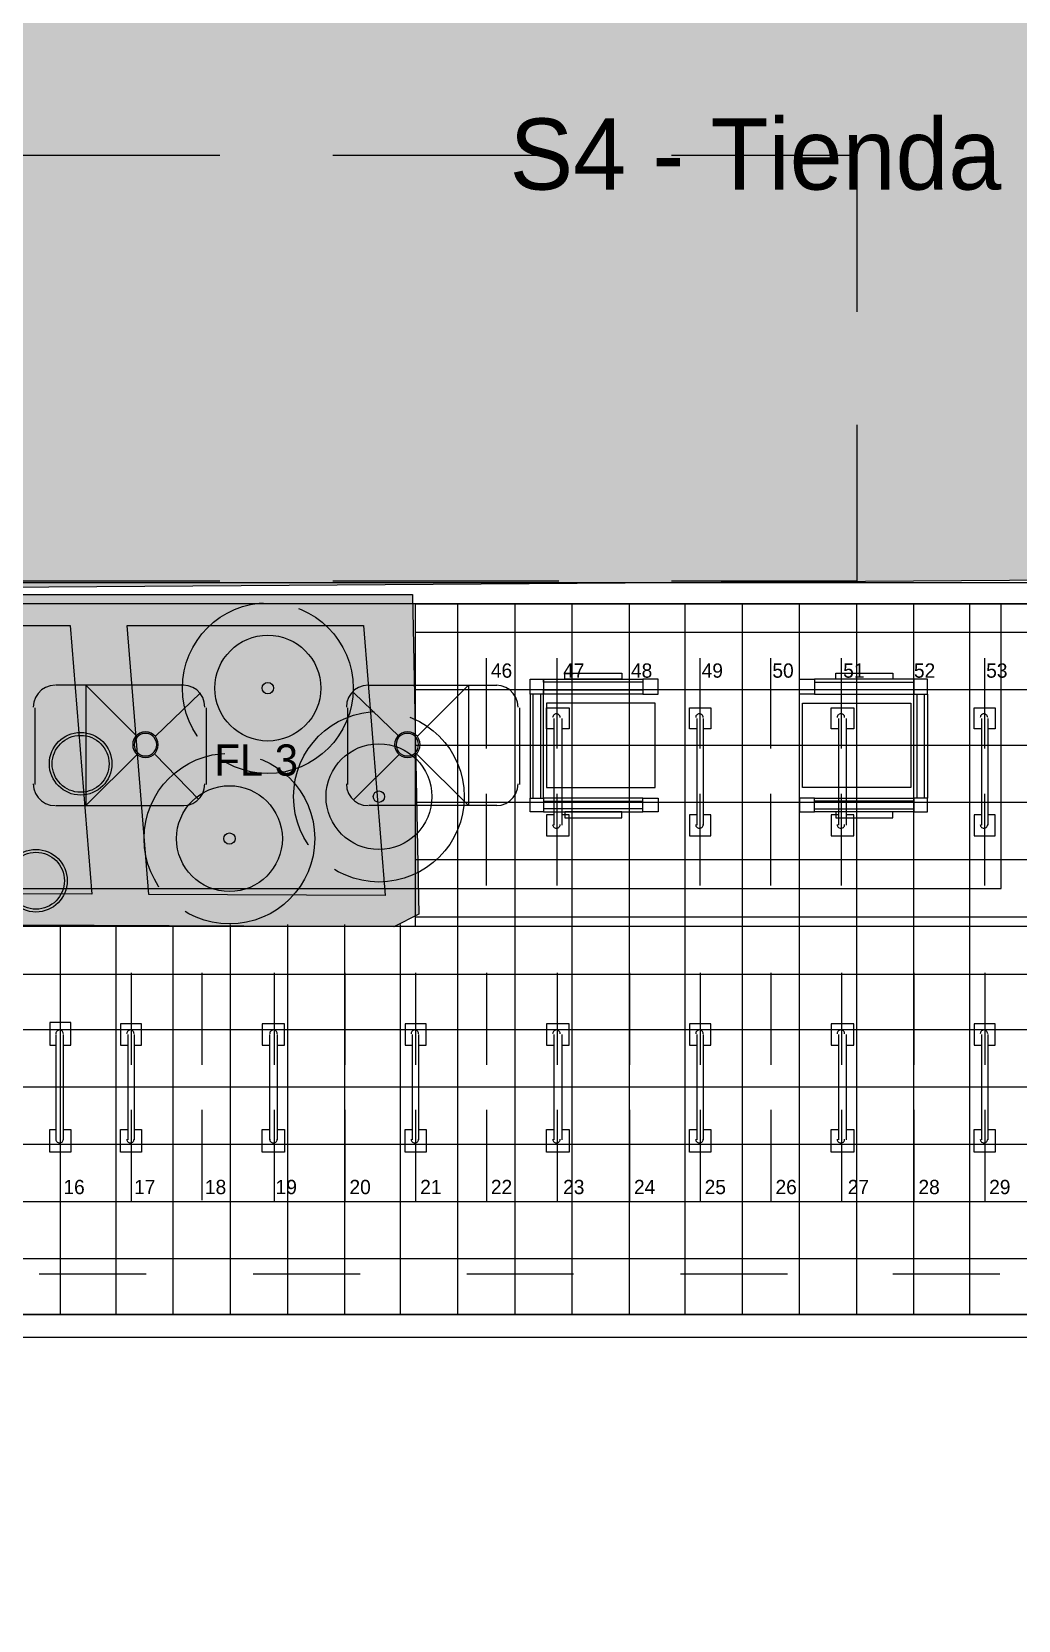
# Model space of a CAD drawing. Header units: metres. Extents: x 1 to 213, y 1 to 147.
# Drawn here: x 72.64 to 79.58, y 102.94 to 114.11 of the extents above; entities that cross this region are included whole.
import ezdxf
from ezdxf.enums import TextEntityAlignment as Align

# ---------------------------------------------------------------- set-up
doc = ezdxf.new("R2010")
doc.units = ezdxf.units.M
doc.linetypes.add('DASHED', pattern=[1.524, 1.27, -0.254])
for name, color, linetype in [('00-BASE-ARQUITECTURA', 8, 'Continuous'), ('00-BASE-MAICILLO-EXISTENTE', 33, 'Continuous'), ('00-BASE-TEXTO', 8, 'Continuous'), ('PJ-ARBUSTOS', 82, 'Continuous'), ('PJ-COPA-ADULTA', 8, 'DASHED'), ('PJ-ETIQUETAS', 7, 'Continuous'), ('PJ-GRAVILLA', 42, 'Continuous'), ('PJ-HERBACEAS', 212, 'Continuous'), ('PJ-LIMITE-JARDIN', 7, 'Continuous'), ('PJ-MASAS', 92, 'Continuous'), ('PJ-MASAS-RELLENO', 92, 'Continuous'), ('PJ-RIEGO-SECTORES', 5, 'Continuous')]:
    doc.layers.add(name, color=color, linetype=linetype)

# ---------------------------------------------------------------- blocks, each defined once
blk = doc.blocks.new('PJ_AM')
blk.add_circle((0, 0), 0.22)
at = {"flags": 1}
for tag, p, height in [('CODIGO', (0.15, 0.15), 0.2), ('ESPECIE', (0.15, -0.1), 0.15), ('ZONA', (0.15, -0.3), 0.15)]:
    blk.add_attdef(tag, p, '', height=height, dxfattribs=at)
blk = doc.blocks.new('PJ_FL')
for radius in [0.372, 0.04]:
    blk.add_circle((0, 0), radius)
at = {"flags": 1}
for tag, p, height in [('CODIGO', (0.15, 0.15), 0.2), ('ESPECIE', (0.15, -0.1), 0.15), ('ZONA', (0.15, -0.3), 0.15)]:
    blk.add_attdef(tag, p, '', height=height, dxfattribs=at)

msp = doc.modelspace()

# ---------------------------------------------------------------- hatches: boundary and pattern name
at = {"layer": '00-BASE-MAICILLO-EXISTENTE'}
h = msp.add_hatch(dxfattribs=at)
h.set_pattern_fill('AR-SAND', scale=0.02)
h.paths.add_polyline_path([(52.211, 142.478), (53.049, 142.346), (60.193, 142.434), (60.59, 142.302), (66.719, 142.39), (76.156, 142.258), (76.2, 140.273), (75.935, 139.876), (74.216, 138.862), (73.466, 139.7), (73.157, 139.788), (72.628, 139.7), (71.217, 138.862), (70.776, 139.524), (70.247, 139.832), (69.718, 139.7), (68.351, 138.862), (67.91, 139.524), (67.381, 139.832), (66.763, 139.656), (65.484, 138.862), (65.264, 138.95), (64.691, 139.788), (64.161, 139.788), (63.765, 139.568), (62.618, 138.862), (62.265, 138.421), (62.309, 134.893), (62.706, 134.32), (80.301, 134.32), (82.109, 134.188), (82.506, 134.32), (82.77, 134.673), (82.462, 135.511), (82.594, 135.687), (85.152, 135.643), (86.034, 133.438), (86.519, 132.733), (87.577, 130.175), (98.469, 106.627), (96.705, 105.789), (96.308, 105.745), (95.956, 105.436), (93.31, 104.202), (92.913, 104.554), (92.781, 105.04), (91.943, 106.274), (90.708, 107.641), (89.032, 108.92), (87.489, 109.67), (87.709, 109.714), (87.974, 110.067), (87.974, 110.419), (87.621, 110.816), (87.092, 110.816), (86.827, 110.596), (86.739, 110.155), (86.96, 109.758), (86.651, 109.934), (84.578, 110.287), (71.746, 110.199), (69.894, 110.375), (67.292, 110.155), (64.823, 109.405), (63.279, 108.523), (60.81, 106.054), (59.708, 103.981), (59.223, 102.526), (59.002, 101.027), (59.002, 98.69), (58.87, 98.513), (52.123, 98.425), (51.991, 98.778), (51.991, 112.624), (52.123, 122.37), (52.079, 142.213), (52.211, 142.478)])
at = {"layer": 'PJ-GRAVILLA'}
h = msp.add_hatch(dxfattribs=at)
h.set_pattern_fill('GRAVEL', scale=0.03)
h.paths.add_polyline_path([(68.439, 110.155), (75.318, 110.155), (75.362, 107.906), (75.186, 107.818), (65.176, 107.862), (64.735, 107.685), (64.426, 107.774), (63.544, 107.156), (63.059, 106.583), (62.75, 106.848), (62.353, 106.848), (61.736, 106.23), (60.722, 104.951), (60.766, 104.599), (61.075, 104.246), (60.413, 103.364), (59.972, 102.526), (60.06, 102.085), (59.972, 90.576), (60.413, 89.165), (59.575, 89.076), (59.355, 89.253), (59.267, 89.87), (59.134, 90.046), (59.134, 101.027), (59.443, 102.791), (60.016, 104.422), (61.251, 106.407), (63.103, 108.215), (64.999, 109.317), (65.925, 109.582), (66.146, 109.758), (68.439, 110.155)])
at = {"layer": 'PJ-MASAS-RELLENO'}
for points in [[(72.911, 109.935), (73.062, 108.047), (69.449, 108.063), (69.299, 109.935), (72.911, 109.935)], [(74.973, 109.935), (75.125, 108.038), (73.463, 108.045), (73.312, 109.935), (74.973, 109.935)]]:
    msp.add_hatch(color=7, dxfattribs=at).paths.add_polyline_path(points)

# ---------------------------------------------------------------- linework, layer by layer
at = {"layer": '00-BASE-ARQUITECTURA'}
for points in [[(72.376, 113.242), (73.963, 113.242)], [(74.757, 113.242), (76.345, 113.242)], [(77.138, 113.242), (78.44, 113.242), (78.44, 112.141)], [(78.44, 111.347), (78.44, 110.247), (77.138, 110.247)], [(83.954, 110.236), (69.042, 110.236)], [(73.963, 110.247), (72.376, 110.247)], [(76.345, 110.247), (74.757, 110.247)], [(65.338, 105.886), (65.338, 107.823), (75.339, 107.823), (75.339, 110.088), (83.954, 110.088)], [(83.954, 110.088), (82.959, 110.088), (69.042, 110.088)], [(75.636, 105.092), (75.636, 110.088)], [(76.038, 105.092), (76.038, 110.088)], [(76.44, 105.092), (76.44, 110.088)], [(76.842, 105.092), (76.842, 110.088)], [(77.234, 105.092), (77.234, 110.088)], [(77.636, 105.092), (77.636, 110.088)], [(78.038, 105.092), (78.038, 110.088)], [(78.44, 105.092), (78.44, 110.088)], [(78.842, 105.092), (78.842, 110.088)], [(79.234, 105.092), (79.234, 110.088)], [(85.933, 109.887), (75.339, 109.887)], [(75.837, 109.072), (75.837, 109.707)], [(76.334, 109.072), (76.334, 109.707)], [(76.842, 109.072), (76.842, 109.707)], [(77.339, 109.072), (77.339, 109.707)], [(77.837, 109.072), (77.837, 109.707)], [(78.334, 109.072), (78.334, 109.707)], [(78.842, 109.072), (78.842, 109.707)], [(79.34, 109.072), (79.34, 109.707)], [(72.804, 109.516), (72.769, 109.512), (72.737, 109.501), (72.708, 109.483), (72.685, 109.459), (72.667, 109.43), (72.655, 109.398), (72.651, 109.363)], [(73.709, 109.516), (72.81, 109.516)], [(73.381, 109.156), (73.021, 109.516)], [(73.021, 109.516), (73.021, 108.67), (73.709, 108.67)], [(73.709, 109.516), (73.021, 109.516)], [(73.508, 109.156), (73.826, 109.463)], [(73.858, 109.363), (73.853, 109.398), (73.842, 109.43), (73.824, 109.459), (73.8, 109.483), (73.772, 109.501), (73.739, 109.512), (73.704, 109.516)], [(73.858, 109.363), (73.853, 109.398), (73.842, 109.43), (73.824, 109.459), (73.8, 109.483), (73.772, 109.501), (73.739, 109.512), (73.704, 109.516)], [(75.006, 109.516), (74.971, 109.512), (74.938, 109.501), (74.91, 109.483), (74.886, 109.459), (74.868, 109.43), (74.856, 109.398), (74.852, 109.363)], [(75.006, 109.516), (74.971, 109.512), (74.938, 109.501), (74.91, 109.483), (74.886, 109.459), (74.868, 109.43), (74.856, 109.398), (74.852, 109.363)], [(75.223, 109.156), (74.905, 109.463)], [(75.011, 109.516), (75.911, 109.516)], [(75.71, 109.516), (75.71, 108.67), (75.011, 108.67)], [(75.011, 109.516), (75.71, 109.516)], [(87.351, 109.485), (75.339, 109.485)], [(75.35, 109.156), (75.71, 109.516)], [(76.059, 109.363), (76.055, 109.398), (76.043, 109.43), (76.025, 109.459), (76.001, 109.483), (75.973, 109.501), (75.941, 109.512), (75.905, 109.516)], [(72.662, 109.358), (72.662, 108.818)], [(73.868, 108.818), (73.868, 109.358)], [(73.868, 108.818), (73.868, 109.358)], [(74.863, 108.818), (74.863, 109.358)], [(74.863, 108.818), (74.863, 109.358)], [(76.069, 109.358), (76.069, 108.818)], [(76.313, 109.209), (76.26, 109.209), (76.26, 109.358), (76.419, 109.358), (76.419, 109.209), (76.366, 109.209)], [(76.355, 109.289), (76.354, 109.295), (76.353, 109.3), (76.349, 109.305), (76.345, 109.309), (76.34, 109.313), (76.335, 109.314), (76.329, 109.315), (76.323, 109.314), (76.317, 109.313), (76.312, 109.309), (76.308, 109.305), (76.305, 109.3), (76.303, 109.295), (76.302, 109.289)], [(77.318, 109.209), (77.265, 109.209), (77.265, 109.358), (77.414, 109.358), (77.414, 109.209), (77.361, 109.209)], [(77.361, 109.289), (77.36, 109.295), (77.358, 109.3), (77.355, 109.305), (77.351, 109.309), (77.346, 109.313), (77.34, 109.314), (77.334, 109.315), (77.328, 109.314), (77.323, 109.313), (77.318, 109.309), (77.313, 109.305), (77.31, 109.3), (77.308, 109.295), (77.308, 109.289)], [(78.313, 109.209), (78.26, 109.209), (78.26, 109.358), (78.419, 109.358), (78.419, 109.209), (78.366, 109.209)], [(78.355, 109.289), (78.355, 109.295), (78.353, 109.3), (78.35, 109.305), (78.346, 109.309), (78.341, 109.313), (78.335, 109.314), (78.329, 109.315), (78.323, 109.314), (78.317, 109.313), (78.312, 109.309), (78.308, 109.305), (78.305, 109.3), (78.303, 109.295), (78.303, 109.289)], [(79.319, 109.209), (79.266, 109.209), (79.266, 109.358), (79.414, 109.358), (79.414, 109.209), (79.361, 109.209)], [(79.361, 109.289), (79.36, 109.295), (79.358, 109.3), (79.355, 109.305), (79.351, 109.309), (79.346, 109.313), (79.34, 109.314), (79.334, 109.315), (79.328, 109.314), (79.323, 109.313), (79.318, 109.309), (79.314, 109.305), (79.311, 109.3), (79.309, 109.295), (79.308, 109.289)], [(76.313, 108.532), (76.313, 109.283)], [(76.366, 109.283), (76.366, 108.532)], [(77.318, 108.532), (77.318, 109.283)], [(77.361, 109.283), (77.361, 108.532)], [(78.313, 108.532), (78.313, 109.283)], [(78.366, 109.283), (78.366, 108.532)], [(79.319, 108.532), (79.319, 109.283)], [(79.361, 109.283), (79.361, 108.532)], [(73.35, 109.098), (73.352, 109.078), (73.359, 109.059), (73.369, 109.042), (73.383, 109.028), (73.4, 109.017), (73.419, 109.011), (73.439, 109.008), (73.46, 109.011), (73.479, 109.017), (73.496, 109.028), (73.51, 109.042), (73.52, 109.059), (73.527, 109.078), (73.529, 109.098), (73.527, 109.119), (73.52, 109.138), (73.51, 109.155), (73.496, 109.168), (73.479, 109.179), (73.46, 109.186), (73.439, 109.188), (73.419, 109.186), (73.4, 109.179), (73.383, 109.168), (73.369, 109.155), (73.359, 109.138), (73.352, 109.119), (73.35, 109.098)], [(73.36, 109.098), (73.362, 109.08), (73.368, 109.063), (73.378, 109.049), (73.39, 109.036), (73.405, 109.027), (73.421, 109.021), (73.439, 109.019), (73.458, 109.021), (73.474, 109.027), (73.489, 109.036), (73.501, 109.049), (73.511, 109.063), (73.517, 109.08), (73.519, 109.098), (73.517, 109.116), (73.511, 109.133), (73.501, 109.148), (73.489, 109.16), (73.474, 109.17), (73.458, 109.176), (73.439, 109.178), (73.421, 109.176), (73.405, 109.17), (73.39, 109.16), (73.378, 109.148), (73.368, 109.133), (73.362, 109.116), (73.36, 109.098)], [(73.36, 109.098), (73.362, 109.08), (73.368, 109.063), (73.378, 109.049), (73.39, 109.036), (73.405, 109.027), (73.421, 109.021), (73.439, 109.019), (73.458, 109.021), (73.474, 109.027), (73.489, 109.036), (73.501, 109.049), (73.511, 109.063), (73.517, 109.08), (73.519, 109.098), (73.517, 109.116), (73.511, 109.133), (73.501, 109.148), (73.489, 109.16), (73.474, 109.17), (73.458, 109.176), (73.439, 109.178), (73.421, 109.176), (73.405, 109.17), (73.39, 109.16), (73.378, 109.148), (73.368, 109.133), (73.362, 109.116), (73.36, 109.098)], [(75.191, 109.098), (75.193, 109.078), (75.2, 109.059), (75.211, 109.042), (75.225, 109.028), (75.241, 109.017), (75.26, 109.011), (75.281, 109.008), (75.302, 109.011), (75.321, 109.017), (75.337, 109.028), (75.351, 109.042), (75.362, 109.059), (75.369, 109.078), (75.371, 109.098), (75.369, 109.119), (75.362, 109.138), (75.351, 109.155), (75.337, 109.168), (75.321, 109.179), (75.302, 109.186), (75.281, 109.188), (75.26, 109.186), (75.241, 109.179), (75.225, 109.168), (75.211, 109.155), (75.2, 109.138), (75.193, 109.119), (75.191, 109.098)], [(75.202, 109.098), (75.204, 109.08), (75.21, 109.063), (75.219, 109.049), (75.231, 109.036), (75.246, 109.027), (75.263, 109.021), (75.281, 109.019), (75.299, 109.021), (75.316, 109.027), (75.331, 109.036), (75.343, 109.049), (75.352, 109.063), (75.358, 109.08), (75.36, 109.098), (75.358, 109.116), (75.352, 109.133), (75.343, 109.148), (75.331, 109.16), (75.316, 109.17), (75.299, 109.176), (75.281, 109.178), (75.263, 109.176), (75.246, 109.17), (75.231, 109.16), (75.219, 109.148), (75.21, 109.133), (75.204, 109.116), (75.202, 109.098)], [(75.202, 109.098), (75.204, 109.08), (75.21, 109.063), (75.219, 109.049), (75.231, 109.036), (75.246, 109.027), (75.263, 109.021), (75.281, 109.019), (75.299, 109.021), (75.316, 109.027), (75.331, 109.036), (75.343, 109.049), (75.352, 109.063), (75.358, 109.08), (75.36, 109.098), (75.358, 109.116), (75.352, 109.133), (75.343, 109.148), (75.331, 109.16), (75.316, 109.17), (75.299, 109.176), (75.281, 109.178), (75.263, 109.176), (75.246, 109.17), (75.231, 109.16), (75.219, 109.148), (75.21, 109.133), (75.204, 109.116), (75.202, 109.098)], [(88.283, 109.093), (75.339, 109.093)], [(73.021, 108.67), (73.381, 109.029)], [(73.815, 108.712), (73.508, 109.029)], [(74.905, 108.712), (75.223, 109.029)], [(75.71, 108.67), (75.35, 109.029)], [(72.651, 108.823), (72.655, 108.788), (72.667, 108.756), (72.685, 108.727), (72.708, 108.703), (72.737, 108.685), (72.769, 108.674), (72.804, 108.67)], [(73.704, 108.67), (73.739, 108.674), (73.772, 108.685), (73.8, 108.703), (73.824, 108.727), (73.842, 108.756), (73.853, 108.788), (73.858, 108.823)], [(73.704, 108.67), (73.739, 108.674), (73.772, 108.685), (73.8, 108.703), (73.824, 108.727), (73.842, 108.756), (73.853, 108.788), (73.858, 108.823)], [(74.852, 108.823), (74.856, 108.788), (74.868, 108.756), (74.886, 108.727), (74.91, 108.703), (74.938, 108.685), (74.971, 108.674), (75.006, 108.67)], [(74.852, 108.823), (74.856, 108.788), (74.868, 108.756), (74.886, 108.727), (74.91, 108.703), (74.938, 108.685), (74.971, 108.674), (75.006, 108.67)], [(75.837, 108.109), (75.837, 108.754)], [(75.905, 108.67), (75.941, 108.674), (75.973, 108.685), (76.001, 108.703), (76.025, 108.727), (76.043, 108.756), (76.055, 108.788), (76.059, 108.823)], [(76.334, 108.109), (76.334, 108.754)], [(76.842, 108.109), (76.842, 108.754)], [(77.339, 108.109), (77.339, 108.754)], [(77.837, 108.109), (77.837, 108.754)], [(78.334, 108.109), (78.334, 108.754)], [(78.842, 108.109), (78.842, 108.754)], [(79.34, 108.109), (79.34, 108.754)], [(72.81, 108.67), (73.709, 108.67)], [(75.911, 108.67), (75.011, 108.67)], [(89.023, 108.691), (75.339, 108.691)], [(76.313, 108.606), (76.26, 108.606), (76.26, 108.458), (76.419, 108.458), (76.419, 108.606), (76.366, 108.606)], [(76.302, 108.537), (76.303, 108.531), (76.305, 108.526), (76.308, 108.521), (76.312, 108.517), (76.317, 108.514), (76.323, 108.512), (76.329, 108.511), (76.335, 108.512), (76.34, 108.514), (76.345, 108.517), (76.349, 108.521), (76.353, 108.526), (76.354, 108.531), (76.355, 108.537)], [(77.318, 108.606), (77.265, 108.606), (77.265, 108.458), (77.414, 108.458), (77.414, 108.606), (77.361, 108.606)], [(77.308, 108.537), (77.308, 108.531), (77.31, 108.526), (77.313, 108.521), (77.318, 108.517), (77.323, 108.514), (77.328, 108.512), (77.334, 108.511), (77.34, 108.512), (77.346, 108.514), (77.351, 108.517), (77.355, 108.521), (77.358, 108.526), (77.36, 108.531), (77.361, 108.537)], [(78.313, 108.606), (78.26, 108.606), (78.26, 108.458), (78.419, 108.458), (78.419, 108.606), (78.366, 108.606)], [(78.303, 108.537), (78.303, 108.531), (78.305, 108.526), (78.308, 108.521), (78.312, 108.517), (78.317, 108.514), (78.323, 108.512), (78.329, 108.511), (78.335, 108.512), (78.341, 108.514), (78.346, 108.517), (78.35, 108.521), (78.353, 108.526), (78.355, 108.531), (78.355, 108.537)], [(79.319, 108.606), (79.266, 108.606), (79.266, 108.458), (79.414, 108.458), (79.414, 108.606), (79.361, 108.606)], [(79.308, 108.537), (79.309, 108.531), (79.311, 108.526), (79.314, 108.521), (79.318, 108.517), (79.323, 108.514), (79.328, 108.512), (79.334, 108.511), (79.34, 108.512), (79.346, 108.514), (79.351, 108.517), (79.355, 108.521), (79.358, 108.526), (79.36, 108.531), (79.361, 108.537)], [(89.637, 108.289), (75.339, 108.289)], [(90.166, 107.886), (75.339, 107.886)], [(61.591, 101.928), (65.042, 105.929), (65.042, 107.823), (69.836, 107.823), (81.837, 107.823), (89.775, 107.823), (92.876, 103.992)], [(72.842, 105.092), (72.842, 107.823)], [(73.233, 105.092), (73.233, 107.823)], [(73.635, 105.092), (73.635, 107.823)], [(74.037, 105.092), (74.037, 107.834)], [(74.44, 105.092), (74.44, 107.834)], [(74.842, 105.092), (74.842, 107.834)], [(75.233, 105.092), (75.233, 107.834)], [(90.442, 107.484), (65.338, 107.484)], [(72.842, 106.849), (72.842, 107.495)], [(73.339, 107.495), (73.339, 106.849)], [(73.836, 107.495), (73.836, 106.849)], [(74.344, 107.495), (74.344, 106.849)], [(74.842, 107.495), (74.842, 106.849)], [(74.842, 107.495), (74.842, 106.849)], [(75.339, 107.495), (75.339, 106.849)], [(75.837, 107.495), (75.837, 106.849)], [(76.334, 107.495), (76.334, 106.849)], [(76.842, 107.495), (76.842, 106.849)], [(77.339, 107.495), (77.339, 106.849)], [(77.837, 107.495), (77.837, 106.849)], [(78.334, 107.495), (78.334, 106.849)], [(78.842, 107.495), (78.842, 106.849)], [(79.34, 107.495), (79.34, 106.849)], [(90.442, 107.093), (65.338, 107.093)], [(72.863, 106.987), (72.916, 106.987), (72.916, 107.146), (72.767, 107.146), (72.767, 106.987), (72.81, 106.987)], [(72.863, 107.066), (72.862, 107.072), (72.86, 107.078), (72.857, 107.083), (72.853, 107.087), (72.848, 107.09), (72.842, 107.092), (72.836, 107.093), (72.83, 107.092), (72.825, 107.09), (72.82, 107.087), (72.816, 107.083), (72.812, 107.078), (72.81, 107.072), (72.81, 107.066)], [(73.36, 106.987), (73.413, 106.987), (73.413, 107.135), (73.265, 107.135), (73.265, 106.987), (73.318, 106.987)], [(73.36, 107.066), (73.359, 107.072), (73.357, 107.078), (73.354, 107.083), (73.35, 107.087), (73.345, 107.09), (73.34, 107.092), (73.334, 107.093), (73.328, 107.092), (73.322, 107.09), (73.317, 107.087), (73.313, 107.083), (73.31, 107.078), (73.308, 107.072), (73.307, 107.066)], [(74.366, 106.987), (74.418, 106.987), (74.418, 107.135), (74.26, 107.135), (74.26, 106.987), (74.313, 106.987)], [(74.366, 107.066), (74.365, 107.072), (74.363, 107.078), (74.36, 107.083), (74.356, 107.087), (74.351, 107.09), (74.345, 107.092), (74.339, 107.093), (74.333, 107.092), (74.327, 107.09), (74.323, 107.087), (74.318, 107.083), (74.315, 107.078), (74.313, 107.072), (74.313, 107.066)], [(75.36, 106.987), (75.413, 106.987), (75.413, 107.135), (75.265, 107.135), (75.265, 106.987), (75.318, 106.987)], [(75.36, 107.066), (75.36, 107.072), (75.358, 107.078), (75.355, 107.083), (75.35, 107.087), (75.346, 107.09), (75.34, 107.092), (75.334, 107.093), (75.328, 107.092), (75.322, 107.09), (75.317, 107.087), (75.313, 107.083), (75.31, 107.078), (75.308, 107.072), (75.307, 107.066)], [(76.366, 106.987), (76.419, 106.987), (76.419, 107.135), (76.26, 107.135), (76.26, 106.987), (76.313, 106.987)], [(76.355, 107.066), (76.354, 107.072), (76.353, 107.078), (76.349, 107.083), (76.345, 107.087), (76.34, 107.09), (76.335, 107.092), (76.329, 107.093), (76.323, 107.092), (76.317, 107.09), (76.312, 107.087), (76.308, 107.083), (76.305, 107.078), (76.303, 107.072), (76.302, 107.066)], [(77.361, 106.987), (77.414, 106.987), (77.414, 107.135), (77.265, 107.135), (77.265, 106.987), (77.318, 106.987)], [(77.361, 107.066), (77.36, 107.072), (77.358, 107.078), (77.355, 107.083), (77.351, 107.087), (77.346, 107.09), (77.34, 107.092), (77.334, 107.093), (77.328, 107.092), (77.323, 107.09), (77.318, 107.087), (77.313, 107.083), (77.31, 107.078), (77.308, 107.072), (77.308, 107.066)], [(78.366, 106.987), (78.419, 106.987), (78.419, 107.135), (78.26, 107.135), (78.26, 106.987), (78.313, 106.987)], [(78.355, 107.066), (78.355, 107.072), (78.353, 107.078), (78.35, 107.083), (78.346, 107.087), (78.341, 107.09), (78.335, 107.092), (78.329, 107.093), (78.323, 107.092), (78.317, 107.09), (78.312, 107.087), (78.308, 107.083), (78.305, 107.078), (78.303, 107.072), (78.303, 107.066)], [(79.361, 106.987), (79.414, 106.987), (79.414, 107.135), (79.266, 107.135), (79.266, 106.987), (79.319, 106.987)], [(79.361, 107.066), (79.36, 107.072), (79.358, 107.078), (79.355, 107.083), (79.351, 107.087), (79.346, 107.09), (79.34, 107.092), (79.334, 107.093), (79.328, 107.092), (79.323, 107.09), (79.318, 107.087), (79.314, 107.083), (79.311, 107.078), (79.309, 107.072), (79.308, 107.066)], [(72.81, 107.061), (72.81, 106.32)], [(72.863, 106.32), (72.863, 107.061)], [(73.318, 106.32), (73.318, 107.061)], [(73.36, 107.061), (73.36, 106.32)], [(74.313, 106.32), (74.313, 107.061)], [(74.366, 107.061), (74.366, 106.32)], [(75.318, 106.32), (75.318, 107.061)], [(75.36, 107.061), (75.36, 106.32)], [(76.313, 106.32), (76.313, 107.061)], [(76.366, 107.061), (76.366, 106.32)], [(77.318, 106.32), (77.318, 107.061)], [(77.361, 107.061), (77.361, 106.32)], [(78.313, 106.32), (78.313, 107.061)], [(78.366, 107.061), (78.366, 106.32)], [(79.319, 106.32), (79.319, 107.061)], [(79.361, 107.061), (79.361, 106.32)], [(90.442, 106.691), (65.338, 106.691)], [(72.842, 105.886), (72.842, 106.532)], [(73.339, 106.532), (73.339, 105.886)], [(73.836, 106.532), (73.836, 105.897)], [(74.344, 106.532), (74.344, 105.886)], [(74.842, 106.532), (74.842, 105.886)], [(74.842, 106.532), (74.842, 105.886)], [(75.339, 106.532), (75.339, 105.886)], [(75.837, 106.532), (75.837, 105.886)], [(76.334, 106.532), (76.334, 105.886)], [(76.842, 106.532), (76.842, 105.886)], [(77.339, 106.532), (77.339, 105.886)], [(77.837, 106.532), (77.837, 105.886)], [(78.334, 106.532), (78.334, 105.886)], [(78.842, 106.532), (78.842, 105.886)], [(79.34, 106.532), (79.34, 105.886)], [(72.863, 106.394), (72.916, 106.394), (72.916, 106.235), (72.767, 106.235), (72.767, 106.394), (72.81, 106.394)], [(72.81, 106.325), (72.81, 106.319), (72.812, 106.314), (72.816, 106.309), (72.82, 106.305), (72.825, 106.302), (72.83, 106.3), (72.836, 106.299), (72.842, 106.3), (72.848, 106.302), (72.853, 106.305), (72.857, 106.309), (72.86, 106.314), (72.862, 106.319), (72.863, 106.325)], [(73.36, 106.394), (73.413, 106.394), (73.413, 106.235), (73.265, 106.235), (73.265, 106.394), (73.318, 106.394)], [(73.307, 106.325), (73.308, 106.319), (73.31, 106.314), (73.313, 106.309), (73.317, 106.305), (73.322, 106.302), (73.328, 106.3), (73.334, 106.299), (73.34, 106.3), (73.345, 106.302), (73.35, 106.305), (73.354, 106.309), (73.357, 106.314), (73.359, 106.319), (73.36, 106.325)], [(74.366, 106.394), (74.418, 106.394), (74.418, 106.235), (74.26, 106.235), (74.26, 106.394), (74.313, 106.394)], [(74.313, 106.325), (74.313, 106.319), (74.315, 106.314), (74.318, 106.309), (74.323, 106.305), (74.327, 106.302), (74.333, 106.3), (74.339, 106.299), (74.345, 106.3), (74.351, 106.302), (74.356, 106.305), (74.36, 106.309), (74.363, 106.314), (74.365, 106.319), (74.366, 106.325)], [(75.36, 106.394), (75.413, 106.394), (75.413, 106.235), (75.265, 106.235), (75.265, 106.394), (75.318, 106.394)], [(75.307, 106.325), (75.308, 106.319), (75.31, 106.314), (75.313, 106.309), (75.317, 106.305), (75.322, 106.302), (75.328, 106.3), (75.334, 106.299), (75.34, 106.3), (75.346, 106.302), (75.35, 106.305), (75.355, 106.309), (75.358, 106.314), (75.36, 106.319), (75.36, 106.325)], [(76.366, 106.394), (76.419, 106.394), (76.419, 106.235), (76.26, 106.235), (76.26, 106.394), (76.313, 106.394)], [(76.302, 106.325), (76.303, 106.319), (76.305, 106.314), (76.308, 106.309), (76.312, 106.305), (76.317, 106.302), (76.323, 106.3), (76.329, 106.299), (76.335, 106.3), (76.34, 106.302), (76.345, 106.305), (76.349, 106.309), (76.353, 106.314), (76.354, 106.319), (76.355, 106.325)], [(77.361, 106.394), (77.414, 106.394), (77.414, 106.235), (77.265, 106.235), (77.265, 106.394), (77.318, 106.394)], [(77.308, 106.325), (77.308, 106.319), (77.31, 106.314), (77.313, 106.309), (77.318, 106.305), (77.323, 106.302), (77.328, 106.3), (77.334, 106.299), (77.34, 106.3), (77.346, 106.302), (77.351, 106.305), (77.355, 106.309), (77.358, 106.314), (77.36, 106.319), (77.361, 106.325)], [(78.366, 106.394), (78.419, 106.394), (78.419, 106.235), (78.26, 106.235), (78.26, 106.394), (78.313, 106.394)], [(78.303, 106.325), (78.303, 106.319), (78.305, 106.314), (78.308, 106.309), (78.312, 106.305), (78.317, 106.302), (78.323, 106.3), (78.329, 106.299), (78.335, 106.3), (78.341, 106.302), (78.346, 106.305), (78.35, 106.309), (78.353, 106.314), (78.355, 106.319), (78.355, 106.325)], [(79.361, 106.394), (79.414, 106.394), (79.414, 106.235), (79.266, 106.235), (79.266, 106.394), (79.319, 106.394)], [(79.308, 106.325), (79.309, 106.319), (79.311, 106.314), (79.314, 106.309), (79.318, 106.305), (79.323, 106.302), (79.328, 106.3), (79.334, 106.299), (79.34, 106.3), (79.346, 106.302), (79.351, 106.305), (79.355, 106.309), (79.358, 106.314), (79.36, 106.319), (79.361, 106.325)], [(90.442, 106.288), (65.338, 106.288)], [(90.442, 105.886), (90.442, 105.092), (65.338, 105.092), (65.338, 105.886)], [(90.442, 105.886), (65.338, 105.886)], [(90.442, 105.484), (65.338, 105.484)], [(72.693, 105.378), (73.445, 105.378)], [(72.693, 105.378), (73.445, 105.378)], [(74.196, 105.378), (74.948, 105.378)], [(74.196, 105.378), (74.948, 105.378)], [(75.699, 105.378), (76.45, 105.378)], [(75.699, 105.378), (76.45, 105.378)], [(77.202, 105.378), (77.953, 105.378)], [(77.202, 105.378), (77.953, 105.378)], [(78.694, 105.378), (79.446, 105.378)], [(78.694, 105.378), (79.446, 105.378)], [(62.099, 92.064), (62.099, 102.097), (64.682, 105.092), (90.389, 105.092), (92.389, 103.812), (94.051, 100.277)], [(62.248, 92.064), (62.248, 102.044), (64.756, 104.934), (90.336, 104.934), (92.273, 103.706), (93.913, 100.214)]]:
    msp.add_lwpolyline(points, dxfattribs=at)
for points in [[(79.456, 108.088), (79.456, 110.088), (69.688, 110.088), (69.688, 108.088)], [(76.144, 109.453), (76.144, 109.559), (76.239, 109.559), (76.239, 109.453)], [(76.239, 109.537), (76.239, 109.559), (76.937, 109.559), (76.937, 109.537)], [(76.789, 109.601), (76.789, 109.559), (76.387, 109.559), (76.387, 109.601)], [(76.789, 109.601), (76.789, 109.559), (76.387, 109.559), (76.387, 109.601)], [(76.937, 109.559), (76.937, 109.453), (77.043, 109.453), (77.043, 109.559)], [(78.144, 109.559), (78.144, 109.453), (78.038, 109.453), (78.038, 109.559)], [(78.842, 109.537), (78.842, 109.559), (78.144, 109.559), (78.144, 109.537)], [(78.694, 109.601), (78.694, 109.559), (78.292, 109.559), (78.292, 109.601)], [(78.694, 109.601), (78.694, 109.559), (78.292, 109.559), (78.292, 109.601)], [(78.938, 109.453), (78.938, 109.559), (78.842, 109.559), (78.842, 109.453)], [(76.144, 108.723), (76.165, 108.723), (76.165, 109.453), (76.144, 109.453)], [(76.218, 108.723), (76.239, 108.723), (76.239, 109.453), (76.218, 109.453)], [(76.239, 109.453), (76.239, 109.485), (76.937, 109.485), (76.937, 109.453)], [(78.842, 109.453), (78.842, 109.485), (78.144, 109.485), (78.144, 109.453)], [(78.863, 108.723), (78.842, 108.723), (78.842, 109.453), (78.863, 109.453)], [(78.938, 108.723), (78.916, 108.723), (78.916, 109.453), (78.938, 109.453)], [(77.022, 108.797), (77.022, 109.389), (76.26, 109.389), (76.26, 108.797)], [(78.059, 108.797), (78.059, 109.389), (78.821, 109.389), (78.821, 108.797)], [(76.144, 108.627), (76.144, 108.723), (76.239, 108.723), (76.239, 108.627)], [(76.239, 108.723), (76.239, 108.701), (76.937, 108.701), (76.937, 108.723)], [(76.239, 108.648), (76.239, 108.627), (76.937, 108.627), (76.937, 108.648)], [(76.937, 108.627), (76.937, 108.723), (77.043, 108.723), (77.043, 108.627)], [(78.144, 108.627), (78.144, 108.723), (78.038, 108.723), (78.038, 108.627)], [(78.842, 108.723), (78.842, 108.701), (78.144, 108.701), (78.144, 108.723)], [(78.842, 108.648), (78.842, 108.627), (78.144, 108.627), (78.144, 108.648)], [(78.938, 108.627), (78.938, 108.723), (78.842, 108.723), (78.842, 108.627)], [(76.789, 108.585), (76.789, 108.627), (76.387, 108.627), (76.387, 108.585)], [(78.694, 108.585), (78.694, 108.627), (78.292, 108.627), (78.292, 108.585)]]:
    msp.add_lwpolyline(points, close=True, dxfattribs=at)
at = {"layer": '00-BASE-MAICILLO-EXISTENTE'}
msp.add_lwpolyline([(90.708, 107.641), (89.032, 108.92), (87.489, 109.67), (87.709, 109.714), (87.974, 110.067), (87.974, 110.419), (87.621, 110.816), (87.092, 110.816), (86.827, 110.596), (86.739, 110.155), (86.96, 109.758), (86.651, 109.934), (84.578, 110.287), (71.746, 110.199), (69.894, 110.375), (67.292, 110.155), (64.823, 109.405)], dxfattribs=at)
at = {"layer": 'PJ-COPA-ADULTA'}
for centre, radius in [((74.3, 109.496), 0.6), ((75.081, 108.733), 0.6), ((72.984, 108.964), 0.2), ((74.03, 108.438), 0.6), ((72.67, 108.142), 0.2)]:
    msp.add_circle(centre, radius, dxfattribs=at)
at = {"layer": 'PJ-LIMITE-JARDIN'}
msp.add_lwpolyline([(66.146, 109.758), (68.439, 110.155), (68.439, 110.155), (75.318, 110.155), (75.362, 107.906), (75.186, 107.818), (65.176, 107.862)], dxfattribs=at)
at = {"layer": 'PJ-MASAS'}
for points in [[(72.911, 109.935), (73.062, 108.047), (69.449, 108.063), (69.299, 109.935), (72.911, 109.935)], [(74.973, 109.935), (75.125, 108.038), (73.463, 108.045), (73.312, 109.935), (74.973, 109.935)]]:
    msp.add_lwpolyline(points, close=True, dxfattribs=at)
at = {"layer": 'PJ-RIEGO-SECTORES'}
msp.add_lwpolyline([(66.146, 109.758), (68.439, 110.155), (75.318, 110.155), (75.362, 107.906), (75.186, 107.818), (75.186, 107.818), (65.176, 107.862)], dxfattribs=at)

# ---------------------------------------------------------------- block references
at = {"layer": 'PJ-ARBUSTOS'}
for p in [(74.3, 109.496), (75.081, 108.733), (74.03, 108.438)]:
    msp.add_blockref('PJ_FL', p, dxfattribs=at)
at = {"layer": 'PJ-HERBACEAS'}
for p in [(72.984, 108.964), (72.67, 108.142)]:
    msp.add_blockref('PJ_AM', p, dxfattribs=at)

# ---------------------------------------------------------------- texts
at = {"layer": '00-BASE-TEXTO'}
for s, p in [('46', (75.868, 109.569)), ('47', (76.376, 109.569)), ('48', (76.853, 109.569)), ('49', (77.35, 109.569)), ('50', (77.847, 109.569)), ('51', (78.345, 109.569)), ('52', (78.842, 109.569)), ('53', (79.35, 109.569)), ('16', (72.863, 105.939)), ('17', (73.36, 105.939)), ('18', (73.858, 105.939)), ('19', (74.355, 105.939)), ('20', (74.874, 105.939)), ('21', (75.371, 105.939)), ('22', (75.868, 105.939)), ('23', (76.376, 105.939)), ('24', (76.874, 105.939)), ('25', (77.371, 105.939)), ('26', (77.869, 105.939)), ('27', (78.377, 105.939)), ('28', (78.874, 105.939)), ('29', (79.371, 105.939))]:
    msp.add_text(s, height=0.1006, dxfattribs=at).set_placement(p)
at = {"layer": 'PJ-ETIQUETAS'}
msp.add_text('FL 3', height=0.22, dxfattribs=at).set_placement((74.218, 108.99), align=Align.MIDDLE_CENTER)
at = {"layer": 'PJ-RIEGO-SECTORES'}
msp.add_text('S4 - Tienda y terraza', height=0.5, dxfattribs=at).set_placement((76, 113))

doc.saveas('drawing.dxf')
